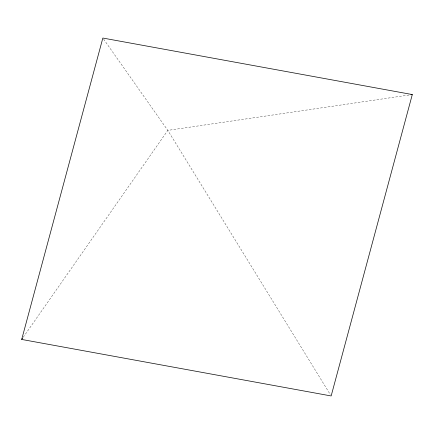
<?xml version="1.0" encoding="UTF-8"?>
<svg xmlns="http://www.w3.org/2000/svg" width="434" height="434" viewBox="0 0 434 434"><rect width="100%" height="100%" fill="white"/><g stroke="black" fill="none" stroke-linecap="round" stroke-linejoin="round"><path stroke-width="0.33" stroke-dasharray="2.17 1.63" d="M23.241 337.24L167.801 130.39L409.647 94.943M103.617 39.141L167.801 130.39L330.448 394.81"/><path stroke-width="0.65" d="M21.7 339.442L102.847 38.046L412.3 94.558L331.153 395.954L21.7 339.442L22.47 338.341M410.976 94.753L412.3 94.558"/></g></svg>
